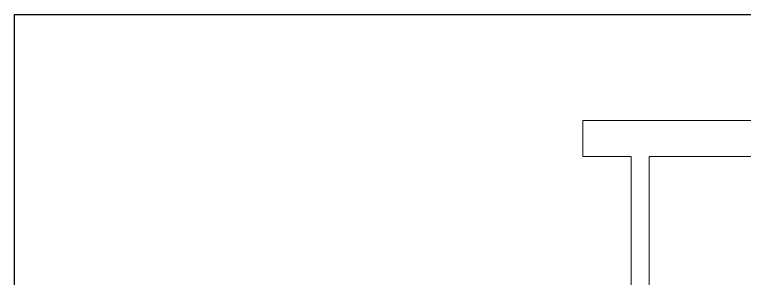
# Model space of a CAD drawing. Header units: inches. Extents: x 211391 to 214260, y -106888 to -102532.
# Drawn here: x 213002 to 213366.5, y -105558.2 to -105426.6 of the extents above; entities that cross this region are included whole.
import ezdxf

# ---------------------------------------------------------------- set-up
doc = ezdxf.new("R2010")
doc.units = ezdxf.units.IN
doc.header["$MEASUREMENT"] = 0
doc.layers.get('0').update_dxf_attribs({"color": 4})
doc.layers.add('window', color=1, linetype='Continuous', lineweight=18)

msp = doc.modelspace()

# ---------------------------------------------------------------- linework, layer by layer
at = {"ltscale": 15}
msp.add_lwpolyline([(213001.96, -105426.59), (214259.76, -105426.59), (214259.76, -106888.48), (213001.96, -106888.48)], close=True, dxfattribs=at)
at = {"layer": 'window', "ltscale": 20}
for p, q in [((213309.89, -105497.4), (213285.89, -105497.4)), ((213309.89, -105561.9), (213309.89, -105497.4)), ((213534.89, -105497.4), (213318.89, -105497.4)), ((213318.89, -105561.9), (213318.89, -105497.4))]:
    msp.add_line(p, q, dxfattribs=at)
msp.add_lwpolyline([(213570.89, -105488.4), (213570.89, -105479.4), (213285.89, -105479.4), (213285.89, -105497.4)], dxfattribs=at)

doc.saveas('drawing.dxf')
